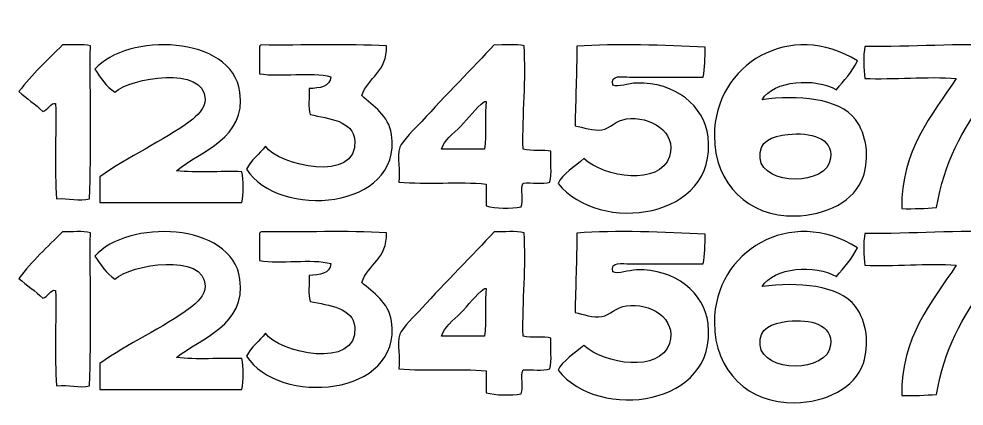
# Model space of a CAD drawing. Header units: centimetres. Extents: x -11.1 to 11, y -11.1 to 11.
# Drawn here: x -11.12 to -0.08, y 6.5 to 11.02 of the extents above; entities that cross this region are included whole.
import ezdxf

# ---------------------------------------------------------------- set-up
doc = ezdxf.new("R2010")
doc.units = ezdxf.units.CM
doc.header["$MEASUREMENT"] = 0
doc.layers.add('Layer 1', color=7, linetype='Continuous')

msp = doc.modelspace()

# ---------------------------------------------------------------- linework, layer by layer
at = {"layer": 'Layer 1'}
for points, knots in [([(-1.32427, 10.527), (-1.38581, 10.39513), (-1.48347, 10.29935), (-1.56795, 10.19045), (-1.56795, 10.19045), (-1.81827, 10.33486), (-2.30082, 10.30049), (-2.43827, 10.0744), (-2.43827, 10.0744), (-2.02623, 10.1284), (-1.53914, 10.09551), (-1.34747, 9.84231), (-1.34747, 9.84231), (-1.21079, 9.66176), (-1.18433, 9.39874), (-1.25463, 9.18088), (-1.25463, 9.18088), (-1.35025, 8.8846), (-1.70122, 8.72297), (-2.05531, 8.71672), (-2.05531, 8.71672), (-2.589, 8.70727), (-2.99527, 9.07825), (-2.99527, 9.65668), (-2.99527, 9.65668), (-2.99527, 10.49046), (-2.09955, 11.01709), (-1.32427, 10.527)], [0, 0, 0, 0, 0.125, 0.125, 0.125, 0.125, 0.25, 0.25, 0.25, 0.25, 0.375, 0.375, 0.375, 0.375, 0.5, 0.5, 0.5, 0.5, 0.625, 0.625, 0.625, 0.625, 0.75, 0.75, 0.75, 0.75, 1, 1, 1, 1]), ([(-9.28288, 9.24504), (-9.05081, 9.21797), (-8.76848, 9.24115), (-8.51699, 9.23342), (-8.51699, 9.23342), (-8.49789, 9.13912), (-8.49789, 8.96804), (-8.51699, 8.87369), (-8.51699, 8.87369), (-9.07013, 8.87369), (-9.62327, 8.87369), (-10.17643, 8.87369), (-10.17643, 8.87369), (-10.17643, 8.97428), (-10.17643, 9.07485), (-10.17643, 9.17542), (-10.17643, 9.17542), (-9.85956, 9.40656), (-9.438, 9.5891), (-9.12042, 9.82526), (-9.12042, 9.82526), (-9.04861, 9.87863), (-8.94513, 9.97536), (-8.94638, 10.08056), (-8.94638, 10.08056), (-8.95096, 10.47542), (-9.81964, 10.3307), (-10.00236, 10.16176), (-10.00236, 10.16176), (-10.10206, 10.22841), (-10.16788, 10.3289), (-10.23443, 10.42867), (-10.23443, 10.42867), (-9.86676, 10.85854), (-8.63267, 10.83346), (-8.54025, 10.16176), (-8.54025, 10.16176), (-8.46582, 9.62118), (-8.99438, 9.47896), (-9.28288, 9.24504)], [0, 0, 0, 0, 0.09090909, 0.09090909, 0.09090909, 0.09090909, 0.18181818, 0.18181818, 0.18181818, 0.18181818, 0.27272727, 0.27272727, 0.27272727, 0.27272727, 0.36363636, 0.36363636, 0.36363636, 0.36363636, 0.45454545, 0.45454545, 0.45454545, 0.45454545, 0.54545455, 0.54545455, 0.54545455, 0.54545455, 0.63636364, 0.63636364, 0.63636364, 0.63636364, 0.72727273, 0.72727273, 0.72727273, 0.72727273, 0.81818182, 0.81818182, 0.81818182, 0.81818182, 1, 1, 1, 1]), ([(-10.28798, 10.70269), (-10.29571, 10.11087), (-10.27255, 9.48817), (-10.29957, 8.91567), (-10.29957, 8.91567), (-10.41273, 8.8853), (-10.54534, 8.93178), (-10.68253, 8.91567), (-10.68253, 8.91567), (-10.70952, 9.26389), (-10.68647, 9.66211), (-10.69412, 10.02967), (-10.69412, 10.02967), (-10.74976, 10.04713), (-10.78286, 9.95067), (-10.84499, 9.93683), (-10.84499, 9.93683), (-10.92995, 10.02211), (-11.03406, 10.08817), (-11.12349, 10.16892), (-11.12349, 10.16892), (-10.97366, 10.37109), (-10.78773, 10.53717), (-10.6129, 10.71433), (-10.6129, 10.71433), (-10.50637, 10.70867), (-10.37598, 10.72687), (-10.28798, 10.70269)], [0, 0, 0, 0, 0.125, 0.125, 0.125, 0.125, 0.25, 0.25, 0.25, 0.25, 0.375, 0.375, 0.375, 0.375, 0.5, 0.5, 0.5, 0.5, 0.625, 0.625, 0.625, 0.625, 0.75, 0.75, 0.75, 0.75, 1, 1, 1, 1]), ([(-6.82744, 10.70208), (-6.81585, 10.40043), (-7.04151, 10.33598), (-7.11753, 10.12188), (-7.11753, 10.12188), (-6.98011, 10.00059), (-6.80172, 9.89029), (-6.76939, 9.66934), (-6.76939, 9.66934), (-6.63929, 8.78042), (-8.10109, 8.68022), (-8.46362, 9.26318), (-8.46362, 9.26318), (-8.40777, 9.36978), (-8.31357, 9.43807), (-8.24314, 9.53009), (-8.24314, 9.53009), (-8.09479, 9.30787), (-7.15885, 9.08921), (-7.19878, 9.5997), (-7.19878, 9.5997), (-7.21664, 9.82811), (-7.49646, 9.85219), (-7.72094, 9.9014), (-7.72094, 9.9014), (-7.74679, 9.98003), (-7.72573, 10.1055), (-7.73256, 10.20313), (-7.73256, 10.20313), (-7.60873, 10.21086), (-7.48679, 10.22041), (-7.47724, 10.34238), (-7.47724, 10.34238), (-7.70632, 10.40342), (-8.06435, 10.33547), (-8.31277, 10.37717), (-8.31277, 10.37717), (-8.31277, 10.47776), (-8.31277, 10.57833), (-8.31277, 10.6789), (-8.31277, 10.6789), (-8.3133, 10.69874), (-8.30414, 10.70896), (-8.28957, 10.71372), (-8.28957, 10.71372), (-7.80603, 10.70599), (-7.29165, 10.72912), (-6.82744, 10.70208)], [0, 0, 0, 0, 0.07692308, 0.07692308, 0.07692308, 0.07692308, 0.15384615, 0.15384615, 0.15384615, 0.15384615, 0.23076923, 0.23076923, 0.23076923, 0.23076923, 0.30769231, 0.30769231, 0.30769231, 0.30769231, 0.38461538, 0.38461538, 0.38461538, 0.38461538, 0.46153846, 0.46153846, 0.46153846, 0.46153846, 0.53846154, 0.53846154, 0.53846154, 0.53846154, 0.61538462, 0.61538462, 0.61538462, 0.61538462, 0.69230769, 0.69230769, 0.69230769, 0.69230769, 0.76923077, 0.76923077, 0.76923077, 0.76923077, 0.84615385, 0.84615385, 0.84615385, 0.84615385, 1, 1, 1, 1]), ([(-5.21983, 10.70232), (-5.19181, 10.31436), (-5.24105, 9.90362), (-5.23142, 9.49545), (-5.23142, 9.49545), (-5.12982, 9.46796), (-4.98406, 9.49587), (-4.90654, 9.47227), (-4.90654, 9.47227), (-4.9136, 9.35554), (-4.89199, 9.21015), (-4.91813, 9.11252), (-4.91813, 9.11252), (-5.00055, 9.08662), (-5.13003, 9.10781), (-5.23142, 9.10093), (-5.23142, 9.10093), (-5.26391, 9.03285), (-5.22216, 8.89051), (-5.25465, 8.82243), (-5.25465, 8.82243), (-5.36998, 8.80121), (-5.55985, 8.80251), (-5.66081, 8.83405), (-5.66081, 8.83405), (-5.66081, 8.91914), (-5.66081, 9.00426), (-5.66081, 9.08935), (-5.66081, 9.08935), (-5.97831, 9.11996), (-6.36272, 9.08366), (-6.68194, 9.11253), (-6.68194, 9.11253), (-6.66352, 9.23559), (-6.71091, 9.40164), (-6.67035, 9.51869), (-6.67035, 9.51869), (-6.64421, 9.59415), (-6.48969, 9.73843), (-6.41508, 9.82042), (-6.41508, 9.82042), (-6.14198, 10.1203), (-5.81672, 10.44862), (-5.56796, 10.71394), (-5.56796, 10.71394), (-5.4551, 10.70684), (-5.3136, 10.7284), (-5.21983, 10.70232)], [0, 0, 0, 0, 0.07692308, 0.07692308, 0.07692308, 0.07692308, 0.15384615, 0.15384615, 0.15384615, 0.15384615, 0.23076923, 0.23076923, 0.23076923, 0.23076923, 0.30769231, 0.30769231, 0.30769231, 0.30769231, 0.38461538, 0.38461538, 0.38461538, 0.38461538, 0.46153846, 0.46153846, 0.46153846, 0.46153846, 0.53846154, 0.53846154, 0.53846154, 0.53846154, 0.61538462, 0.61538462, 0.61538462, 0.61538462, 0.69230769, 0.69230769, 0.69230769, 0.69230769, 0.76923077, 0.76923077, 0.76923077, 0.76923077, 0.84615385, 0.84615385, 0.84615385, 0.84615385, 1, 1, 1, 1]), ([(-3.10412, 10.68604), (-3.10229, 10.56039), (-3.10737, 10.4417), (-3.12732, 10.3379), (-3.12732, 10.3379), (-3.34425, 10.33748), (-3.69977, 10.3379), (-3.98603, 10.3379), (-3.98603, 10.3379), (-4.06247, 10.3379), (-4.21746, 10.37417), (-4.1833, 10.24506), (-4.1833, 10.24506), (-4.11012, 10.2154), (-4.00407, 10.26535), (-3.90483, 10.26824), (-3.90483, 10.26824), (-3.45271, 10.28147), (-3.11195, 10.00135), (-3.06933, 9.64163), (-3.06933, 9.64163), (-2.95498, 8.67664), (-4.34417, 8.49649), (-4.82153, 9.09622), (-4.82153, 9.09622), (-4.7775, 9.20377), (-4.62119, 9.29762), (-4.51985, 9.38634), (-4.51985, 9.38634), (-4.28143, 9.16586), (-3.63365, 9.06506), (-3.52189, 9.40952), (-3.52189, 9.40952), (-3.4254, 9.70699), (-3.75687, 9.88574), (-4.02084, 9.8505), (-4.02084, 9.8505), (-4.14144, 9.83441), (-4.21893, 9.73734), (-4.31096, 9.72284), (-4.31096, 9.72284), (-4.41023, 9.70723), (-4.52839, 9.75205), (-4.62428, 9.76927), (-4.62428, 9.76927), (-4.61513, 10.07727), (-4.60658, 10.38593), (-4.60108, 10.69759), (-4.60108, 10.69759), (-4.15573, 10.73229), (-3.56754, 10.71044), (-3.10412, 10.68604)], [0, 0, 0, 0, 0.07142857, 0.07142857, 0.07142857, 0.07142857, 0.14285714, 0.14285714, 0.14285714, 0.14285714, 0.21428571, 0.21428571, 0.21428571, 0.21428571, 0.28571429, 0.28571429, 0.28571429, 0.28571429, 0.35714286, 0.35714286, 0.35714286, 0.35714286, 0.42857143, 0.42857143, 0.42857143, 0.42857143, 0.5, 0.5, 0.5, 0.5, 0.57142857, 0.57142857, 0.57142857, 0.57142857, 0.64285714, 0.64285714, 0.64285714, 0.64285714, 0.71428571, 0.71428571, 0.71428571, 0.71428571, 0.78571429, 0.78571429, 0.78571429, 0.78571429, 0.85714286, 0.85714286, 0.85714286, 0.85714286, 1, 1, 1, 1]), ([(0.38896, 10.70578), (0.38113, 10.60839), (0.43436, 10.49012), (0.41214, 10.38087), (0.41214, 10.38087), (0.39534, 10.29819), (0.23921, 10.17304), (0.16846, 10.07917), (0.16846, 10.07917), (-0.09438, 9.73048), (-0.31017, 9.33609), (-0.4001, 8.8143), (-0.4001, 8.8143), (-0.53094, 8.80589), (-0.66275, 8.79842), (-0.80629, 8.80271), (-0.80629, 8.80271), (-0.81486, 9.48449), (-0.45191, 9.89486), (-0.16804, 10.32287), (-0.16804, 10.32287), (-0.49618, 10.34846), (-0.9166, 10.30673), (-1.23563, 10.32287), (-1.23563, 10.32287), (-1.25156, 10.42415), (-1.25706, 10.5938), (-1.23563, 10.69419), (-1.23563, 10.69419), (-0.69062, 10.68686), (-0.14018, 10.73584), (0.38896, 10.70578)], [0, 0, 0, 0, 0.11111111, 0.11111111, 0.11111111, 0.11111111, 0.22222222, 0.22222222, 0.22222222, 0.22222222, 0.33333333, 0.33333333, 0.33333333, 0.33333333, 0.44444444, 0.44444444, 0.44444444, 0.44444444, 0.55555556, 0.55555556, 0.55555556, 0.55555556, 0.66666667, 0.66666667, 0.66666667, 0.66666667, 0.77777778, 0.77777778, 0.77777778, 0.77777778, 1, 1, 1, 1]), ([(-5.68402, 10.05245), (-5.7898, 9.97223), (-5.86566, 9.85922), (-5.96252, 9.76236), (-5.96252, 9.76236), (-6.04634, 9.67849), (-6.1562, 9.60062), (-6.183, 9.49545), (-6.183, 9.49545), (-6.01666, 9.49545), (-5.85034, 9.49545), (-5.68402, 9.49545), (-5.68402, 9.49545), (-5.65621, 9.66351), (-5.68521, 9.91534), (-5.66084, 10.05245), (-5.66084, 10.05245), (-5.66854, 10.05245), (-5.67627, 10.05245), (-5.68402, 10.05245)], [0, 0, 0, 0, 0.16666667, 0.16666667, 0.16666667, 0.16666667, 0.33333333, 0.33333333, 0.33333333, 0.33333333, 0.5, 0.5, 0.5, 0.5, 0.66666667, 0.66666667, 0.66666667, 0.66666667, 1, 1, 1, 1]), ([(-2.46147, 9.3898), (-2.42821, 9.06756), (-1.67738, 9.06235), (-1.63756, 9.3898), (-1.63756, 9.3898), (-1.60811, 9.63208), (-1.8733, 9.69719), (-2.13654, 9.66827), (-2.13654, 9.66827), (-2.32132, 9.648), (-2.48219, 9.5908), (-2.46147, 9.3898)], [0, 0, 0, 0, 0.25, 0.25, 0.25, 0.25, 0.5, 0.5, 0.5, 0.5, 1, 1, 1, 1]), ([(-1.32427, 8.34567), (-1.38581, 8.2138), (-1.48347, 8.11802), (-1.56795, 8.00912), (-1.56795, 8.00912), (-1.81827, 8.15353), (-2.30082, 8.11916), (-2.43827, 7.89307), (-2.43827, 7.89307), (-2.02623, 7.94707), (-1.53914, 7.91418), (-1.34747, 7.66098), (-1.34747, 7.66098), (-1.21079, 7.48043), (-1.18433, 7.21741), (-1.25463, 6.99955), (-1.25463, 6.99955), (-1.35025, 6.70327), (-1.70122, 6.54164), (-2.05531, 6.53539), (-2.05531, 6.53539), (-2.589, 6.52594), (-2.99527, 6.89692), (-2.99527, 7.47535), (-2.99527, 7.47535), (-2.99527, 8.30913), (-2.09955, 8.83576), (-1.32427, 8.34567)], [0, 0, 0, 0, 0.125, 0.125, 0.125, 0.125, 0.25, 0.25, 0.25, 0.25, 0.375, 0.375, 0.375, 0.375, 0.5, 0.5, 0.5, 0.5, 0.625, 0.625, 0.625, 0.625, 0.75, 0.75, 0.75, 0.75, 1, 1, 1, 1]), ([(-9.28288, 7.06371), (-9.05081, 7.03664), (-8.76848, 7.05982), (-8.51699, 7.05209), (-8.51699, 7.05209), (-8.49789, 6.95779), (-8.49789, 6.78671), (-8.51699, 6.69236), (-8.51699, 6.69236), (-9.07013, 6.69236), (-9.62327, 6.69236), (-10.17643, 6.69236), (-10.17643, 6.69236), (-10.17643, 6.79295), (-10.17643, 6.89352), (-10.17643, 6.99409), (-10.17643, 6.99409), (-9.85956, 7.22523), (-9.438, 7.40777), (-9.12042, 7.64393), (-9.12042, 7.64393), (-9.04861, 7.6973), (-8.94513, 7.79403), (-8.94638, 7.89923), (-8.94638, 7.89923), (-8.95096, 8.29409), (-9.81964, 8.14937), (-10.00236, 7.98043), (-10.00236, 7.98043), (-10.10206, 8.04708), (-10.16788, 8.14757), (-10.23443, 8.24734), (-10.23443, 8.24734), (-9.86676, 8.67721), (-8.63267, 8.65213), (-8.54025, 7.98043), (-8.54025, 7.98043), (-8.46582, 7.43985), (-8.99438, 7.29761), (-9.28288, 7.06371)], [0, 0, 0, 0, 0.09090909, 0.09090909, 0.09090909, 0.09090909, 0.18181818, 0.18181818, 0.18181818, 0.18181818, 0.27272727, 0.27272727, 0.27272727, 0.27272727, 0.36363636, 0.36363636, 0.36363636, 0.36363636, 0.45454545, 0.45454545, 0.45454545, 0.45454545, 0.54545455, 0.54545455, 0.54545455, 0.54545455, 0.63636364, 0.63636364, 0.63636364, 0.63636364, 0.72727273, 0.72727273, 0.72727273, 0.72727273, 0.81818182, 0.81818182, 0.81818182, 0.81818182, 1, 1, 1, 1]), ([(-10.28798, 8.52136), (-10.29571, 7.92954), (-10.27255, 7.30684), (-10.29957, 6.73434), (-10.29957, 6.73434), (-10.41273, 6.70397), (-10.54534, 6.75045), (-10.68253, 6.73434), (-10.68253, 6.73434), (-10.70952, 7.08256), (-10.68647, 7.48078), (-10.69412, 7.84834), (-10.69412, 7.84834), (-10.74976, 7.8658), (-10.78286, 7.76934), (-10.84499, 7.7555), (-10.84499, 7.7555), (-10.92995, 7.84078), (-11.03406, 7.90684), (-11.12349, 7.98759), (-11.12349, 7.98759), (-10.97366, 8.18976), (-10.78773, 8.35584), (-10.6129, 8.533), (-10.6129, 8.533), (-10.50637, 8.52731), (-10.37598, 8.54554), (-10.28798, 8.52136)], [0, 0, 0, 0, 0.125, 0.125, 0.125, 0.125, 0.25, 0.25, 0.25, 0.25, 0.375, 0.375, 0.375, 0.375, 0.5, 0.5, 0.5, 0.5, 0.625, 0.625, 0.625, 0.625, 0.75, 0.75, 0.75, 0.75, 1, 1, 1, 1]), ([(-6.82744, 8.52075), (-6.81585, 8.2191), (-7.04151, 8.15465), (-7.11753, 7.94055), (-7.11753, 7.94055), (-6.98011, 7.81926), (-6.80172, 7.70896), (-6.76939, 7.48801), (-6.76939, 7.48801), (-6.63929, 6.59909), (-8.10109, 6.49889), (-8.46362, 7.08185), (-8.46362, 7.08185), (-8.40777, 7.18845), (-8.31357, 7.25674), (-8.24314, 7.34876), (-8.24314, 7.34876), (-8.09479, 7.12654), (-7.15885, 6.90788), (-7.19878, 7.41837), (-7.19878, 7.41837), (-7.21664, 7.64678), (-7.49646, 7.67086), (-7.72094, 7.72007), (-7.72094, 7.72007), (-7.74679, 7.7987), (-7.72573, 7.92417), (-7.73256, 8.0218), (-7.73256, 8.0218), (-7.60873, 8.02953), (-7.48679, 8.03908), (-7.47724, 8.16105), (-7.47724, 8.16105), (-7.70632, 8.22209), (-8.06435, 8.15414), (-8.31277, 8.19584), (-8.31277, 8.19584), (-8.31277, 8.29643), (-8.31277, 8.397), (-8.31277, 8.49757), (-8.31277, 8.49757), (-8.3133, 8.51741), (-8.30414, 8.52763), (-8.28957, 8.53239), (-8.28957, 8.53239), (-7.80603, 8.52466), (-7.29165, 8.54779), (-6.82744, 8.52075)], [0, 0, 0, 0, 0.07692308, 0.07692308, 0.07692308, 0.07692308, 0.15384615, 0.15384615, 0.15384615, 0.15384615, 0.23076923, 0.23076923, 0.23076923, 0.23076923, 0.30769231, 0.30769231, 0.30769231, 0.30769231, 0.38461538, 0.38461538, 0.38461538, 0.38461538, 0.46153846, 0.46153846, 0.46153846, 0.46153846, 0.53846154, 0.53846154, 0.53846154, 0.53846154, 0.61538462, 0.61538462, 0.61538462, 0.61538462, 0.69230769, 0.69230769, 0.69230769, 0.69230769, 0.76923077, 0.76923077, 0.76923077, 0.76923077, 0.84615385, 0.84615385, 0.84615385, 0.84615385, 1, 1, 1, 1]), ([(-5.21983, 8.52096), (-5.19181, 8.133), (-5.24105, 7.72226), (-5.23142, 7.31409), (-5.23142, 7.31409), (-5.12982, 7.2866), (-4.98406, 7.31451), (-4.90654, 7.29091), (-4.90654, 7.29091), (-4.9136, 7.17418), (-4.89199, 7.02879), (-4.91813, 6.93116), (-4.91813, 6.93116), (-5.00055, 6.90526), (-5.13003, 6.92645), (-5.23142, 6.91957), (-5.23142, 6.91957), (-5.26391, 6.85149), (-5.22216, 6.70915), (-5.25465, 6.64107), (-5.25465, 6.64107), (-5.36998, 6.61985), (-5.55985, 6.62115), (-5.66081, 6.65269), (-5.66081, 6.65269), (-5.66081, 6.73778), (-5.66081, 6.8229), (-5.66081, 6.90799), (-5.66081, 6.90799), (-5.97831, 6.9386), (-6.36272, 6.9023), (-6.68194, 6.93117), (-6.68194, 6.93117), (-6.66352, 7.05423), (-6.71091, 7.22028), (-6.67035, 7.33733), (-6.67035, 7.33733), (-6.64421, 7.41279), (-6.48969, 7.55707), (-6.41508, 7.63906), (-6.41508, 7.63906), (-6.14198, 7.93894), (-5.81672, 8.26726), (-5.56796, 8.53258), (-5.56796, 8.53258), (-5.4551, 8.52551), (-5.3136, 8.54707), (-5.21983, 8.52096)], [0, 0, 0, 0, 0.07692308, 0.07692308, 0.07692308, 0.07692308, 0.15384615, 0.15384615, 0.15384615, 0.15384615, 0.23076923, 0.23076923, 0.23076923, 0.23076923, 0.30769231, 0.30769231, 0.30769231, 0.30769231, 0.38461538, 0.38461538, 0.38461538, 0.38461538, 0.46153846, 0.46153846, 0.46153846, 0.46153846, 0.53846154, 0.53846154, 0.53846154, 0.53846154, 0.61538462, 0.61538462, 0.61538462, 0.61538462, 0.69230769, 0.69230769, 0.69230769, 0.69230769, 0.76923077, 0.76923077, 0.76923077, 0.76923077, 0.84615385, 0.84615385, 0.84615385, 0.84615385, 1, 1, 1, 1]), ([(-3.10412, 8.50471), (-3.10229, 8.37906), (-3.10737, 8.26037), (-3.12732, 8.15657), (-3.12732, 8.15657), (-3.34425, 8.15615), (-3.69977, 8.15657), (-3.98603, 8.15657), (-3.98603, 8.15657), (-4.06247, 8.15657), (-4.21746, 8.19284), (-4.1833, 8.06373), (-4.1833, 8.06373), (-4.11012, 8.03407), (-4.00407, 8.08402), (-3.90483, 8.08691), (-3.90483, 8.08691), (-3.45271, 8.10014), (-3.11195, 7.82002), (-3.06933, 7.4603), (-3.06933, 7.4603), (-2.95498, 6.49531), (-4.34417, 6.31516), (-4.82153, 6.91489), (-4.82153, 6.91489), (-4.7775, 7.02244), (-4.62119, 7.11629), (-4.51985, 7.20501), (-4.51985, 7.20501), (-4.28143, 6.98453), (-3.63365, 6.88373), (-3.52189, 7.22819), (-3.52189, 7.22819), (-3.4254, 7.52566), (-3.75687, 7.70441), (-4.02084, 7.66917), (-4.02084, 7.66917), (-4.14144, 7.65308), (-4.21893, 7.55601), (-4.31096, 7.54151), (-4.31096, 7.54151), (-4.41023, 7.5259), (-4.52839, 7.57072), (-4.62428, 7.58794), (-4.62428, 7.58794), (-4.61513, 7.89594), (-4.60658, 8.2046), (-4.60108, 8.51626), (-4.60108, 8.51626), (-4.15573, 8.55096), (-3.56754, 8.52908), (-3.10412, 8.50471)], [0, 0, 0, 0, 0.07142857, 0.07142857, 0.07142857, 0.07142857, 0.14285714, 0.14285714, 0.14285714, 0.14285714, 0.21428571, 0.21428571, 0.21428571, 0.21428571, 0.28571429, 0.28571429, 0.28571429, 0.28571429, 0.35714286, 0.35714286, 0.35714286, 0.35714286, 0.42857143, 0.42857143, 0.42857143, 0.42857143, 0.5, 0.5, 0.5, 0.5, 0.57142857, 0.57142857, 0.57142857, 0.57142857, 0.64285714, 0.64285714, 0.64285714, 0.64285714, 0.71428571, 0.71428571, 0.71428571, 0.71428571, 0.78571429, 0.78571429, 0.78571429, 0.78571429, 0.85714286, 0.85714286, 0.85714286, 0.85714286, 1, 1, 1, 1]), ([(0.38896, 8.52445), (0.38113, 8.42706), (0.43436, 8.30879), (0.41214, 8.19954), (0.41214, 8.19954), (0.39534, 8.11686), (0.23921, 7.99171), (0.16846, 7.89784), (0.16846, 7.89784), (-0.09438, 7.54915), (-0.31017, 7.15476), (-0.4001, 6.63297), (-0.4001, 6.63297), (-0.53094, 6.62456), (-0.66275, 6.61709), (-0.80629, 6.62138), (-0.80629, 6.62138), (-0.81486, 7.30316), (-0.45191, 7.71353), (-0.16804, 8.14154), (-0.16804, 8.14154), (-0.49618, 8.16713), (-0.9166, 8.1254), (-1.23563, 8.14154), (-1.23563, 8.14154), (-1.25156, 8.24282), (-1.25706, 8.41247), (-1.23563, 8.51286), (-1.23563, 8.51286), (-0.69062, 8.50553), (-0.14018, 8.55451), (0.38896, 8.52445)], [0, 0, 0, 0, 0.11111111, 0.11111111, 0.11111111, 0.11111111, 0.22222222, 0.22222222, 0.22222222, 0.22222222, 0.33333333, 0.33333333, 0.33333333, 0.33333333, 0.44444444, 0.44444444, 0.44444444, 0.44444444, 0.55555556, 0.55555556, 0.55555556, 0.55555556, 0.66666667, 0.66666667, 0.66666667, 0.66666667, 0.77777778, 0.77777778, 0.77777778, 0.77777778, 1, 1, 1, 1]), ([(-5.68402, 7.87109), (-5.7898, 7.79087), (-5.86566, 7.67786), (-5.96252, 7.581), (-5.96252, 7.581), (-6.04634, 7.49713), (-6.1562, 7.41926), (-6.183, 7.31409), (-6.183, 7.31409), (-6.01666, 7.31409), (-5.85034, 7.31409), (-5.68402, 7.31409), (-5.68402, 7.31409), (-5.65621, 7.48215), (-5.68521, 7.73398), (-5.66084, 7.87109), (-5.66084, 7.87109), (-5.66854, 7.87109), (-5.67627, 7.87109), (-5.68402, 7.87109)], [0, 0, 0, 0, 0.16666667, 0.16666667, 0.16666667, 0.16666667, 0.33333333, 0.33333333, 0.33333333, 0.33333333, 0.5, 0.5, 0.5, 0.5, 0.66666667, 0.66666667, 0.66666667, 0.66666667, 1, 1, 1, 1]), ([(-2.46147, 7.20847), (-2.42821, 6.88623), (-1.67738, 6.88102), (-1.63756, 7.20847), (-1.63756, 7.20847), (-1.60811, 7.45075), (-1.8733, 7.51586), (-2.13654, 7.48694), (-2.13654, 7.48694), (-2.32132, 7.46667), (-2.48219, 7.40944), (-2.46147, 7.20847)], [0, 0, 0, 0, 0.25, 0.25, 0.25, 0.25, 0.5, 0.5, 0.5, 0.5, 1, 1, 1, 1]), ([(-1.32427, 6.16432), (-1.38581, 6.03245), (-1.48347, 5.93667), (-1.56795, 5.82777), (-1.56795, 5.82777), (-1.81827, 5.97218), (-2.30082, 5.93781), (-2.43827, 5.71172), (-2.43827, 5.71172), (-2.02623, 5.76572), (-1.53914, 5.73283), (-1.34747, 5.47963), (-1.34747, 5.47963), (-1.21079, 5.29908), (-1.18433, 5.03606), (-1.25463, 4.8182), (-1.25463, 4.8182), (-1.35025, 4.52189), (-1.70122, 4.36029), (-2.05531, 4.35404), (-2.05531, 4.35404), (-2.589, 4.34459), (-2.99527, 4.71557), (-2.99527, 5.294), (-2.99527, 5.294), (-2.99527, 6.1278), (-2.09955, 6.6544), (-1.32427, 6.16432)], [0, 0, 0, 0, 0.125, 0.125, 0.125, 0.125, 0.25, 0.25, 0.25, 0.25, 0.375, 0.375, 0.375, 0.375, 0.5, 0.5, 0.5, 0.5, 0.625, 0.625, 0.625, 0.625, 0.75, 0.75, 0.75, 0.75, 1, 1, 1, 1])]:
    msp.add_open_spline(points, degree=3, knots=knots, dxfattribs=at)

doc.saveas('drawing.dxf')
